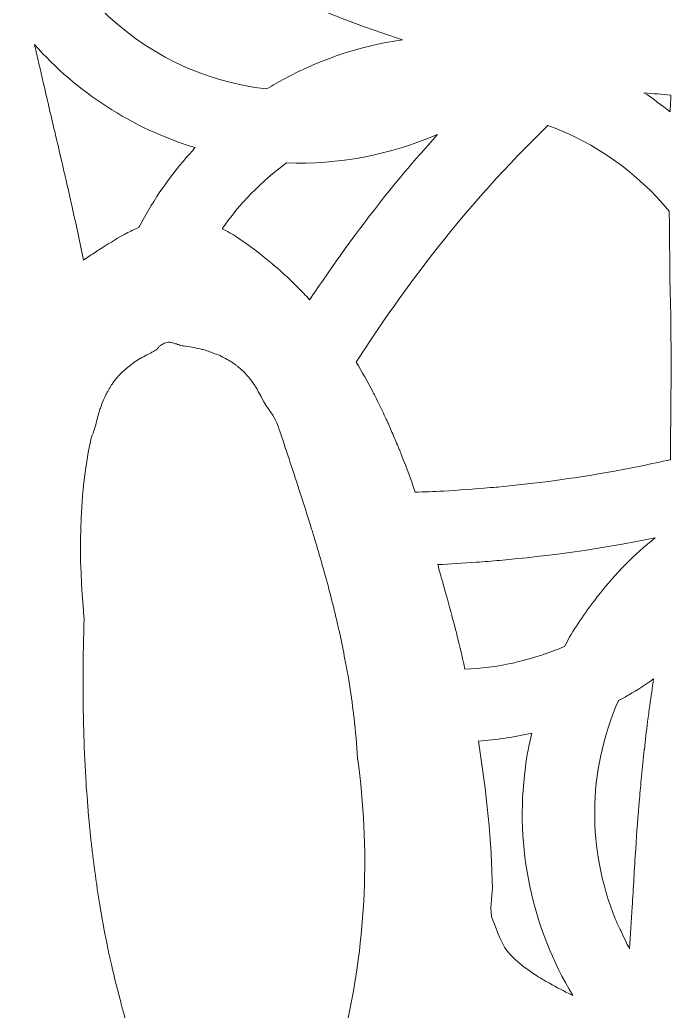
# Model space of a CAD drawing. Header units: millimetres. Extents: x -416 to 1516, y -417 to 43.
# Drawn here: x 1006.97 to 1017.48, y -266.93 to -250.92 of the extents above; entities that cross this region are included whole.
import ezdxf

# ---------------------------------------------------------------- set-up
doc = ezdxf.new("R2010")
doc.units = ezdxf.units.MM
doc.header["$MEASUREMENT"] = 0
doc.layers.add('Layer 2', color=7, linetype='Continuous')

msp = doc.modelspace()

# ---------------------------------------------------------------- linework, layer by layer
at = {"layer": 'Layer 2', "lineweight": 0}
for points, knots in [([(1013.145824263858, -251.2429816840221), (1012.428899893377, -251.3442674912884), (1011.735229917422, -251.5823235893192), (1011.101160093362, -251.9481927298527), (1011.052067482697, -251.9767870223803), (1011.003836145904, -252.0064148435534), (1010.956121573433, -252.0360426647266), (1008.858575187239, -251.8010010252454), (1007.207771558094, -250.1323259632711), (1006.96532296332, -248.0609407709179), (1007.336876511404, -248.345548721693), (1009.731906892749, -250.1172967342167), (1013.145824263858, -251.2429816840221)], [0, 0, 0, 0, 1, 1, 1, 2, 2, 2, 3, 3, 3, 4, 4, 4, 4]), ([(1007.230423060909, -251.4402349323994), (1007.230078551361, -251.4387277031246), (1007.229734041812, -251.4372420056966), (1007.229389532264, -251.4357347764218), (1007.220518411389, -251.3967406018981), (1007.211388908353, -251.3576602999873), (1007.202690042253, -251.3186661254637), (1007.88249350888, -252.0838218327376), (1008.769777851106, -252.6699617658593), (1009.796157923549, -252.9834654550171), (1009.769286178764, -253.0120382156979), (1009.745342765142, -253.0424196515084), (1009.719160039454, -253.0714445809716), (1009.399024541487, -253.4264186070331), (1009.130565475799, -253.8134320211073), (1008.914213479325, -254.2230323424567), (1008.905686867999, -254.2390951001567), (1008.895868345866, -254.2545549661468), (1008.887513989315, -254.2706823193871), (1008.887427861927, -254.2707038512339), (1008.88734173454, -254.2707469149275), (1008.887255607153, -254.270789978621), (1008.887169479766, -254.2708115104678), (1008.887169479766, -254.2708115104678), (1008.887169479766, -254.2708330423146), (1008.819301098707, -254.3002455450199), (1008.751691099809, -254.3339644170818), (1008.683994973523, -254.3697934101284), (1008.683736591362, -254.3699226012091), (1008.683564336588, -254.370030260443), (1008.683305954426, -254.3701594515237), (1008.67030071897, -254.377071174341), (1008.657123228739, -254.3841766837793), (1008.644117993282, -254.3913037250644), (1008.643773483733, -254.3914544479919), (1008.643515101572, -254.3916051709194), (1008.64325671941, -254.3917558938469), (1008.642998337249, -254.3919066167743), (1008.642739955088, -254.3921004033954), (1008.642395445539, -254.3922726581696), (1008.509931524131, -254.4646627270535), (1008.377036965788, -254.5471297002316), (1008.242075350153, -254.6355179312751), (1008.241214076282, -254.6360131637511), (1008.24035280241, -254.6365083962271), (1008.239491528539, -254.6370897560902), (1008.238199617732, -254.6379510299615), (1008.236821579538, -254.6388553675264), (1008.235529668731, -254.6397166413977), (1008.223041197597, -254.647920275022), (1008.210380471689, -254.6562530997269), (1008.197805873168, -254.6645428607383), (1008.19444690507, -254.6667606409569), (1008.191087936971, -254.6689568893288), (1008.187728968873, -254.6711746695474), (1008.126061759687, -254.7119990510476), (1008.064050040953, -254.7534909197981), (1008.001177048347, -254.7958440624199), (1007.999023863669, -254.7973512916947), (1007.996784551603, -254.7987293298888), (1007.994631366925, -254.8002365591636), (1007.937701164031, -254.5202364235999), (1007.877411993039, -254.2441120204571), (1007.816261548176, -253.9694517828956), (1007.816261548176, -253.9691288051938), (1007.816175420789, -253.9688273593389), (1007.816089293402, -253.9685043816371), (1007.815486401692, -253.9657267734021), (1007.814883509982, -253.9629922288607), (1007.814194490885, -253.9602146206257), (1007.803859204429, -253.9134043857199), (1007.793437790586, -253.8667233418948), (1007.782930249356, -253.8200422980696), (1007.777590351354, -253.7963787984554), (1007.771992071191, -253.7736627000995), (1007.766652173189, -253.7500422641787), (1007.719540492428, -253.5420015605632), (1007.672084302118, -253.3348867263593), (1007.623939092712, -253.129106866656), (1007.560635463171, -252.8581501067411), (1007.497159578855, -252.5889804901092), (1007.434028204088, -252.3206721473486), (1007.415769198016, -252.242705330148), (1007.397424064557, -252.1626068601159), (1007.379165058485, -252.0848122976897), (1007.331622740789, -251.881939237302), (1007.285027824351, -251.6795829412371), (1007.239035799623, -251.4774204317933), (1007.236193595847, -251.4650396198932), (1007.233179137298, -251.4526157442995), (1007.230423060909, -251.4402349323994)], [0, 0, 0, 0, 1, 1, 1, 2, 2, 2, 3, 3, 3, 4, 4, 4, 5, 5, 5, 6, 6, 6, 7, 7, 7, 8, 8, 8, 9, 9, 9, 10, 10, 10, 11, 11, 11, 12, 12, 12, 13, 13, 13, 14, 14, 14, 15, 15, 15, 16, 16, 16, 17, 17, 17, 18, 18, 18, 19, 19, 19, 20, 20, 20, 21, 21, 21, 22, 22, 22, 23, 23, 23, 24, 24, 24, 25, 25, 25, 26, 26, 26, 27, 27, 27, 28, 28, 28, 29, 29, 29, 30, 30, 30, 30]), ([(1017.045155588838, -252.096374899412), (1017.190797000477, -252.1118347654021), (1017.335060373921, -252.1229021346485), (1017.479237619979, -252.1335819306527), (1017.478204091334, -252.1563195608554), (1017.477601199624, -252.1789495318241), (1017.476739925752, -252.20166563018), (1017.474069976751, -252.2698139252476), (1017.471486155137, -252.3379191566216), (1017.469246843072, -252.4059167287617), (1017.331701405823, -252.2979345171459), (1017.193036312542, -252.1913303437242), (1017.045155588838, -252.096374899412)], [0, 0, 0, 0, 1, 1, 1, 2, 2, 2, 3, 3, 3, 4, 4, 4, 4]), ([(1016.568698883228, -258.2077589717774), (1016.525979699211, -258.2155535003128), (1016.482657623484, -258.2241231753324), (1016.440110694241, -258.231594726166), (1016.159938303903, -258.2808165279115), (1015.885105811567, -258.3227175017508), (1015.615440962459, -258.3591924502009), (1015.564109039729, -258.366125704865), (1015.512949371773, -258.3729297684483), (1015.461961958591, -258.3794539180236), (1015.196431224066, -258.4134527040936), (1014.935895877994, -258.4425422290972), (1014.683542633699, -258.4657966236226), (1014.64237374265, -258.4696077605032), (1014.602410635021, -258.4726222190528), (1014.561672380908, -258.4761534419251), (1014.301826053933, -258.4986542218132), (1014.047491879735, -258.517408460361), (1013.80504328496, -258.5302629728903), (1013.649755605963, -258.5384881383614), (1013.498257531999, -258.544969224243), (1013.351065827391, -258.5498354216159), (1013.282939064171, -258.3514409853591), (1013.210764313755, -258.1567284949022), (1013.135316722628, -257.9647505489866), (1013.131527117594, -257.9545229217647), (1013.128168149496, -257.9438861894541), (1013.124120162301, -257.9337662214662), (1013.121364085912, -257.9267683712617), (1013.119124773847, -257.9193183522748), (1013.116368697459, -257.9123205020704), (1013.116368697459, -257.9123205020704), (1013.116368697459, -257.9120621199091), (1013.116368697459, -257.9120621199091), (1013.110856544682, -257.8985401201294), (1013.105344391906, -257.8851903751241), (1013.09983223913, -257.8717760345784), (1013.092253029062, -257.852784945716), (1013.083468035575, -257.8346120670313), (1013.075888825507, -257.8156855737092), (1013.04307429101, -257.7352210622818), (1013.008192699222, -257.6563714393632), (1012.973913999144, -257.5771988387428), (1012.958755579009, -257.5422095877207), (1012.945233579229, -257.5058638303513), (1012.929730649545, -257.4711114296439), (1012.925768789737, -257.4621111176887), (1012.921462420381, -257.4532615286609), (1012.917500560573, -257.4442827485525), (1012.916467031927, -257.4419788409467), (1012.915261248507, -257.4398256562685), (1012.914227719862, -257.4375217486627), (1012.910179732667, -257.4282199908525), (1012.906304000246, -257.4187244464213), (1012.902256013051, -257.4095518796918), (1012.902256013051, -257.4095518796918), (1012.902256013051, -257.4094872841515), (1012.902256013051, -257.4094872841515), (1012.901050229631, -257.4068388669972), (1012.899844446211, -257.4042335135364), (1012.898638662791, -257.4015850963822), (1012.893471019563, -257.3904531315955), (1012.887786612013, -257.3798379311315), (1012.882618968785, -257.3688351574255), (1012.842397478994, -257.2812220728662), (1012.798903148493, -257.1961066825338), (1012.75635621925, -257.1103022731043), (1012.734049225983, -257.0654729681025), (1012.713809290007, -257.0191364338258), (1012.69089940503, -256.9747808294533), (1012.682286666317, -256.9580936481966), (1012.673673927604, -256.941298807706), (1012.664975061504, -256.9246762219897), (1012.580656349502, -256.7637041354413), (1012.492375777693, -256.6055311889749), (1012.398152416171, -256.4516000163245), (1013.141173384953, -255.2854567264142), (1014.164883508395, -253.906751045064), (1015.494604238314, -252.6273071773826), (1016.2657027353, -252.9060369339861), (1016.939735666989, -253.3865200949445), (1017.453743913388, -254.0118264573642), (1017.453743913388, -254.0118264573642), (1017.453743913388, -254.0122140306062), (1017.453743913388, -254.0122140306062), (1017.454088422937, -254.0511436095896), (1017.45460518726, -254.092140245864), (1017.454949696808, -254.131199015928), (1017.457791900584, -254.4576218131555), (1017.461667633004, -254.7865638364565), (1017.464854346328, -255.1256473595922), (1017.464940473715, -255.1374252797824), (1017.46511272849, -255.1483849897949), (1017.465198855877, -255.1601844418318), (1017.465801747587, -255.2297323069403), (1017.468471696588, -255.3226852895017), (1017.471227772976, -255.4156382720631), (1017.473897721977, -255.5086127864713), (1017.476739925752, -255.6015873008795), (1017.477687327011, -255.6711782296815), (1017.480271148625, -255.8612613730802), (1017.481735314206, -256.0455309178475), (1017.48251046069, -256.2269797906862), (1017.484577517981, -256.7713479410493), (1017.479409874754, -257.2906314899103), (1017.472519683783, -257.8675773244558), (1017.471916792073, -257.9181986962421), (1017.471916792073, -257.9722220998202), (1017.471486155137, -258.0236616817843), (1017.471486155137, -258.0236616817843), (1017.471486155137, -258.0237478091715), (1017.471486155137, -258.0237478091715), (1017.47079713604, -258.023898532099), (1017.47019424433, -258.0240061913329), (1017.469505225233, -258.0241569142603), (1017.16487265695, -258.0942646073852), (1016.864890967572, -258.1538001637397), (1016.568698883228, -258.2077589717774)], [0, 0, 0, 0, 1, 1, 1, 2, 2, 2, 3, 3, 3, 4, 4, 4, 5, 5, 5, 6, 6, 6, 7, 7, 7, 8, 8, 8, 9, 9, 9, 10, 10, 10, 11, 11, 11, 12, 12, 12, 13, 13, 13, 14, 14, 14, 15, 15, 15, 16, 16, 16, 17, 17, 17, 18, 18, 18, 19, 19, 19, 20, 20, 20, 21, 21, 21, 22, 22, 22, 23, 23, 23, 24, 24, 24, 25, 25, 25, 26, 26, 26, 27, 27, 27, 28, 28, 28, 29, 29, 29, 30, 30, 30, 31, 31, 31, 32, 32, 32, 33, 33, 33, 34, 34, 34, 35, 35, 35, 36, 36, 36, 37, 37, 37, 38, 38, 38, 39, 39, 39, 39]), ([(1011.862526195602, -255.1240540029303), (1011.790179190412, -255.2298830298678), (1011.713611943252, -255.3378867733304), (1011.645140670483, -255.4414334245089), (1011.583473461297, -255.3729836835864), (1011.517844392303, -255.306988573197), (1011.452559832857, -255.2408212080335), (1011.44739218963, -255.2356535648056), (1011.442482928563, -255.2303997941906), (1011.437487540109, -255.2251244917288), (1011.427582890589, -255.2152198422087), (1011.418453387553, -255.2048199602126), (1011.408548738033, -255.1949583743861), (1011.391151005833, -255.1776252377259), (1011.373494891471, -255.1605074195336), (1011.355838777109, -255.1433465376477), (1011.284697555339, -255.0744876916363), (1011.212092167987, -255.0064901194961), (1011.136558449473, -254.9403012224858), (1011.106844500913, -254.9140969649511), (1011.075838641545, -254.8887324494409), (1011.045005036952, -254.8631956791565), (1011.032085928883, -254.8524297557651), (1011.019339075587, -254.8414700457527), (1011.006419967518, -254.8306610586677), (1011.004697419775, -254.8292184249332), (1011.002974872032, -254.8278188548923), (1011.001166196903, -254.8263977530047), (1010.966973624211, -254.7980403107917), (1010.932092032423, -254.770156569208), (1010.897641077571, -254.7419929136161), (1010.879726581048, -254.7274158533441), (1010.862328848847, -254.7124942835236), (1010.843983715388, -254.6982402009534), (1010.838127053063, -254.6937400449758), (1010.832787155061, -254.6889384431432), (1010.82710274751, -254.6844813508592), (1010.72202733521, -254.6034570114155), (1010.612990063102, -254.5248227069646), (1010.499818676412, -254.4488583515149), (1010.492411721118, -254.443992154142), (1010.486038294471, -254.4385876605995), (1010.478803593952, -254.4337429950733), (1010.478114574854, -254.4333338899845), (1010.477597810532, -254.4330539759763), (1010.476994918822, -254.4327309982745), (1010.393968117627, -254.3776740660509), (1010.31343901066, -254.3332323342912), (1010.234115687112, -254.2937213954447), (1010.512565529707, -253.8934228319055), (1010.859917282007, -253.5322906976642), (1011.273759377173, -253.2297897822124), (1012.107730866765, -253.2611401511282), (1012.946783872197, -253.1002972556606), (1013.71168119731, -252.7710322546579), (1013.504889340808, -252.9987961299264), (1013.307054732567, -253.227055237671), (1013.117918990427, -253.4544961352379), (1012.643701596883, -254.0247025017403), (1012.230462393427, -254.5863176613763), (1011.862526195602, -255.1240540029303)], [0, 0, 0, 0, 1, 1, 1, 2, 2, 2, 3, 3, 3, 4, 4, 4, 5, 5, 5, 6, 6, 6, 7, 7, 7, 8, 8, 8, 9, 9, 9, 10, 10, 10, 11, 11, 11, 12, 12, 12, 13, 13, 13, 14, 14, 14, 15, 15, 15, 16, 16, 16, 17, 17, 17, 18, 18, 18, 19, 19, 19, 20, 20, 20, 20]), ([(1010.128954147424, -276.3433014341489), (1010.036797843194, -276.3401793163654), (1009.944469284189, -276.335959074396), (1009.85196847041, -276.3271094853682), (1009.796502433098, -276.3217695873661), (1009.74120865056, -276.3133721671208), (1009.685914868021, -276.3059436799807), (1009.602371302504, -276.2947686515004), (1009.518999991761, -276.2821294574389), (1009.436145445341, -276.2660021041986), (1009.37792333164, -276.2546763527909), (1009.320131854875, -276.2413912033259), (1009.262426505497, -276.2275892895381), (1009.183017054562, -276.2086412643692), (1009.104210495337, -276.1870663538928), (1009.026092955209, -276.1633167268914), (1008.968043096282, -276.1456606125295), (1008.910337746904, -276.1273585427641), (1008.853321416624, -276.1070109475543), (1008.776409659915, -276.0796224384466), (1008.701134323563, -276.0482505376841), (1008.626289624146, -276.0158451082759), (1008.617590758045, -276.0120985669357), (1008.609064146719, -276.0079859842002), (1008.600365280619, -276.0042609747068), (1008.554287128504, -275.9844732075134), (1008.508036721614, -275.9651160772556), (1008.463164352919, -275.9428952113757), (1008.385735831888, -275.9045900559491), (1008.311321769407, -275.8606220248186), (1008.237079961699, -275.8164602070671), (1008.190398917874, -275.7886410610237), (1008.142081453694, -275.763427268441), (1008.096778448063, -275.7332396192515), (1007.998851608894, -275.6679981234996), (1007.905575648631, -275.5954357998415), (1007.815228019531, -275.5188254889883), (1007.803945331816, -275.5092653490167), (1007.791973625005, -275.5005880147633), (1007.780260300355, -275.4916953620419), (1007.774920402353, -275.4876043111532), (1007.76932212219, -275.4837716424258), (1007.764240606349, -275.4792499546015), (1007.729445141948, -275.4484163500085), (1007.698094773032, -275.4137716085349), (1007.66872533402, -275.3769306186895), (1007.194766322637, -274.782350201629), (1007.39733793717, -273.4557300576464), (1007.462708624002, -273.0371294243417), (1007.46787626723, -273.0042287624576), (1007.471579744877, -272.9804360717626), (1007.475024840362, -272.9587965657459), (1007.475024840362, -272.9587965657459), (1007.475110967749, -272.9587319702056), (1007.475110967749, -272.9587319702056), (1007.475110967749, -272.9587319702056), (1007.475110967749, -272.9588396294395), (1007.475110967749, -272.9588396294395), (1007.475110967749, -272.9587750338991), (1007.475197095136, -272.9587319702056), (1007.475197095136, -272.958688906512), (1007.475197095136, -272.958688906512), (1007.475197095136, -272.9586243109716), (1007.475197095136, -272.9586243109716), (1007.601373717284, -272.2772274876828), (1007.713597702716, -271.6883960737132), (1007.847525789705, -271.0617978004867), (1007.927193622801, -270.6889092779019), (1008.004019252122, -270.3222219271906), (1008.07343792615, -269.9549316847694), (1008.142942727565, -269.587662974195), (1008.2049544463, -269.2197913719107), (1008.255166712997, -268.8445343461798), (1008.262315286129, -268.8417782697916), (1008.269722241422, -268.8399049991215), (1008.276956941941, -268.8374503685883), (1008.317178431731, -268.8237776458812), (1008.35834732278, -268.8128394677155), (1008.398654939958, -268.7998772959523), (1008.402961309314, -268.7984777259114), (1008.407095423897, -268.7963030093863), (1008.41148792064, -268.7948173119584), (1008.411660175414, -268.794752716418), (1008.411918557576, -268.7946881208777), (1008.41209081235, -268.7946235253373), (1008.41269370406, -268.7944297387162), (1008.41329659577, -268.7942790157888), (1008.413813360093, -268.7940852291677), (1008.424320901323, -268.7904678789082), (1008.434570060391, -268.7861399777049), (1008.44481921946, -268.7818766720418), (1008.445077601621, -268.781769012808), (1008.445335983783, -268.7815321624934), (1008.445594365944, -268.7814245032594), (1008.445594365944, -268.7814245032594), (1008.445938875493, -268.7812522484851), (1008.445938875493, -268.7812522484851), (1008.473671894149, -268.7695819875289), (1008.500457511547, -268.7550479909505), (1008.525520581202, -268.7351740963699), (1008.525951218138, -268.7348080549746), (1008.52646798246, -268.7346788638939), (1008.526984746783, -268.7343128224986), (1008.527932148042, -268.7335376760145), (1008.529137931461, -268.7333008256998), (1008.53008533272, -268.7325041473689), (1008.531635625688, -268.7311907047151), (1008.533616555592, -268.7308892588601), (1008.535252975948, -268.729511220666), (1008.574440937093, -268.6958784759913), (1008.611820223108, -268.6623318587037), (1008.646701814896, -268.6285268592547), (1008.665391457903, -268.6104616398039), (1008.681325024522, -268.5919227197239), (1008.698464374562, -268.5735991181117), (1008.710694463534, -268.5606800100421), (1008.723613571604, -268.5478254975127), (1008.735068514092, -268.5347556665155), (1008.737135571383, -268.532430227063), (1008.739547138223, -268.5302124468444), (1008.741528068127, -268.5278870073918), (1008.74204483245, -268.5273056475287), (1008.742389341998, -268.526681223972), (1008.742906106321, -268.5260998641089), (1008.742906106321, -268.5260568004153), (1008.742992233708, -268.5260352685685), (1008.742992233708, -268.5259922048749), (1008.743336743257, -268.5254754405522), (1008.743681252805, -268.5249371443826), (1008.744198017128, -268.524398848213), (1008.744284144515, -268.5242696571323), (1008.744370271903, -268.5241619978984), (1008.74445639929, -268.5240328068177), (1008.752380118906, -268.5145372623865), (1008.75944256465, -268.5048263994875), (1008.766591137782, -268.4950940047416), (1008.782610831789, -268.4750693872336), (1008.798544398408, -268.4549371104916), (1008.812669289898, -268.4343526649673), (1008.813961200705, -268.432500926144), (1008.815511493673, -268.4307353147078), (1008.81680340448, -268.4288620440377), (1008.820593009514, -268.4232207001806), (1008.82309070374, -268.4171487193878), (1008.826621926613, -268.4114212481436), (1008.827224818323, -268.4104307831916), (1008.827741582646, -268.4093541908525), (1008.828344474356, -268.4083421940537), (1008.831617315066, -268.4028515731241), (1008.835062410552, -268.3974255477348), (1008.838335251263, -268.3919564586519), (1008.845225442233, -268.3805015161635), (1008.851168231945, -268.3687020641265), (1008.857369403819, -268.3569456757831), (1008.857800040754, -268.3561059337586), (1008.858316805077, -268.3552877235808), (1008.858747442013, -268.3544479815563), (1008.859780970658, -268.3524239879587), (1008.860900626691, -268.3504215262079), (1008.862020282724, -268.3484405963039), (1008.865637632983, -268.3417441919544), (1008.86994400234, -268.3352846379196), (1008.873216843051, -268.3284590424894), (1008.874164244309, -268.3267580265936), (1008.875197772955, -268.3251000743913), (1008.875972919439, -268.3233559948019), (1008.877695467182, -268.3198032400827), (1008.878470613666, -268.3158629121215), (1008.880020906634, -268.3122670937087), (1008.880365416183, -268.3114273516842), (1008.880623798344, -268.3105230141193), (1008.880968307893, -268.3096832720948), (1008.885016295088, -268.3002092595104), (1008.88915040967, -268.2907998424663), (1008.892853887317, -268.2812181706479), (1008.897935403157, -268.268320594425), (1008.901552753417, -268.2548201264922), (1008.905686867999, -268.241556508874), (1008.908098434839, -268.2340203625), (1008.911629657711, -268.2269579167552), (1008.91378284239, -268.2193141111474), (1008.914730243648, -268.2168810124609), (1008.915763772294, -268.2144694456212), (1008.916452791391, -268.2119071558541), (1008.916452791391, -268.2117994966201), (1008.916538918778, -268.2116918373862), (1008.916538918778, -268.2115841781523), (1008.917141810488, -268.2092156750062), (1008.917572447423, -268.2067395126262), (1008.918175339133, -268.2043494776333), (1008.921103670296, -268.1927438122174), (1008.923945874071, -268.1810735512611), (1008.926185186137, -268.1692095036838), (1008.926529695685, -268.1672716374733), (1008.927132587395, -268.1654414304967), (1008.927477096944, -268.1635035642863), (1008.927477096944, -268.1635035642863), (1008.927477096944, -268.1634174368992), (1008.927477096944, -268.1634174368992), (1008.927993861266, -268.1607905515917), (1008.927993861266, -268.1579268159696), (1008.928424498202, -268.1552783988153), (1008.931352829364, -268.1378806666148), (1008.932816994946, -268.1197293197769), (1008.934367287914, -268.1016856321729), (1008.934711797463, -268.0965395207917), (1008.935745326108, -268.0916733234188), (1008.936003708269, -268.086505680191), (1008.936003708269, -268.0863980209571), (1008.936089835657, -268.0862903617231), (1008.936089835657, -268.0861827024892), (1008.936262090431, -268.0826084159233), (1008.936434345205, -268.078969533817), (1008.936606599979, -268.0753521835575), (1008.936606599979, -268.0753521835575), (1008.936606599979, -268.0745339733797), (1008.936606599979, -268.0745339733797), (1008.936606599979, -268.0727468300968), (1008.936692727367, -268.0709812186606), (1008.936778854754, -268.0691940753776), (1008.936864982141, -268.0662226805215), (1008.936089835657, -268.0627991168831), (1008.936175963044, -268.0598061901803), (1008.936778854754, -268.0520331934917), (1008.937381746464, -268.044367856037), (1008.937295619077, -268.036336477187), (1008.936951109528, -268.0065579330864), (1008.933419886656, -267.9750999049367), (1008.929285772073, -267.9433834946256), (1008.929113517299, -267.9420700519719), (1008.928941262525, -267.9407781411649), (1008.928855135138, -267.9394646985111), (1008.928424498202, -267.9368378132036), (1008.928682880363, -267.9345123737511), (1008.928338370815, -267.9318639565968), (1008.928079988653, -267.9303136636285), (1008.928079988653, -267.9288494980472), (1008.927993861266, -267.9273638006192), (1008.927907733879, -267.9227344535609), (1008.927907733879, -267.918169702043), (1008.927132587395, -267.9131958454361), (1008.927132587395, -267.9131958454361), (1008.927132587395, -267.912808272194), (1008.927132587395, -267.912808272194), (1008.926960332621, -267.9122269123309), (1008.926960332621, -267.9117316798549), (1008.926960332621, -267.9111503199917), (1008.926960332621, -267.9111503199917), (1008.926960332621, -267.9110426607579), (1008.926960332621, -267.9110426607579), (1008.926357440911, -267.9076836926597), (1008.924979402717, -267.9038725557792), (1008.92429038362, -267.9004489921407), (1008.924204256233, -267.900018355205), (1008.924032001458, -267.899523122729), (1008.923945874071, -267.8990924857934), (1008.923859746684, -267.8985972533173), (1008.923859746684, -267.8981666163817), (1008.923773619297, -267.8976713839057), (1008.922395581103, -267.8903505559995), (1008.919208867779, -267.882082326835), (1008.917744702198, -267.8746538396949), (1008.911801912486, -267.8485787732409), (1008.905514613225, -267.8223314520126), (1008.897504766222, -267.7951582613728), (1008.893887415962, -267.7788371215114), (1008.8909590848, -267.7628604911985), (1008.884844040314, -267.7452689723769), (1008.788553621501, -267.4641491807806), (1008.70242623437, -267.1822757745468), (1008.62405031208, -266.899713349216), (1008.609494783655, -266.8474124933805), (1008.597781459005, -266.7948747872305), (1008.58382882229, -266.7425308677014), (1008.526554109848, -266.5272339317201), (1008.473585766762, -266.3115924861902), (1008.42561281213, -266.0953696807973), (1008.423287372677, -266.0847114166398), (1008.42018678674, -266.0741392798694), (1008.417861347288, -266.0635025475587), (1008.400721997249, -265.9853850074306), (1008.385994214049, -265.907030616988), (1008.37006064743, -265.8287838857793), (1008.328547246833, -265.6250280196736), (1008.289876050011, -265.4209276440192), (1008.256027986868, -265.2162674403486), (1008.242075350153, -265.1318841328068), (1008.229242369471, -265.0473070386439), (1008.216495516175, -264.9627514763278), (1008.211500127721, -264.9297646870565), (1008.208055032236, -264.8965841111642), (1008.203231898557, -264.8635757900462), (1008.17851333845, -264.6928928405989), (1008.154569924828, -264.5220807000708), (1008.134588371013, -264.3507302633732), (1008.125286613203, -264.2702657519458), (1008.115812600619, -264.1898658360588), (1008.107458244067, -264.1092506017039), (1008.084978996026, -263.8930277963109), (1008.066375480405, -263.6761590355144), (1008.050700295947, -263.4587735103952), (1008.045791034881, -263.3914218936586), (1008.040020499943, -263.3242425316962), (1008.035714130587, -263.2567832557257), (1008.019522181806, -262.9995638140582), (1008.007722729769, -262.7415046303662), (1007.999799010153, -262.4825195772625), (1007.999023863669, -262.4562076604939), (1007.9974735707, -262.4300895303464), (1007.996698424216, -262.403756081731), (1007.980248093274, -261.8043525309911), (1007.984209953082, -261.2000827828783), (1008.002985723477, -260.5901501590616), (1008.002985723477, -260.5901501590616), (1008.002985723477, -260.5901286272148), (1008.002985723477, -260.5901286272148), (1008.002210576993, -260.5817958025099), (1008.002038322218, -260.5737213599663), (1008.001263175734, -260.5654100671081), (1007.912896476537, -259.600697203851), (1007.914102259957, -258.6817610468542), (1008.104013148582, -257.7298811642797), (1008.122358282041, -257.6378755829767), (1008.173776332158, -257.5463867659965), (1008.19143244652, -257.4627570730921), (1008.209174688269, -257.378998189107), (1008.230534280278, -257.3012466903743), (1008.254219311739, -257.2265957775783), (1008.261626267032, -257.2032767875125), (1008.270325133132, -257.1816372814957), (1008.278334980135, -257.1591580334545), (1008.29650785882, -257.1085151298213), (1008.316058775699, -257.0596593694711), (1008.337676749869, -257.0131075167267), (1008.34844267326, -256.989874654048), (1008.359639233587, -256.967072428305), (1008.371438685624, -256.9448300305784), (1008.379448532627, -256.9295639512094), (1008.389180927373, -256.9158912285023), (1008.397621411312, -256.9010557860689), (1008.414071742254, -256.8727629393963), (1008.429919181486, -256.844039455788), (1008.447919805397, -256.8172323065434), (1008.460149894369, -256.7989517686248), (1008.471604836858, -256.7799606797624), (1008.484610072315, -256.7623906927876), (1008.520439065361, -256.7141808878409), (1008.560316045603, -256.6691793280648), (1008.602518465297, -256.6258141886443), (1008.65557293577, -256.5719845716872), (1008.717326272343, -256.5238393622809), (1008.781318920982, -256.4768999362943), (1008.795357685084, -256.4668445638467), (1008.806640372798, -256.4551527710437), (1008.821109773836, -256.4453127170639), (1008.832736971099, -256.4373674656011), (1008.844967060072, -256.4297021281464), (1008.856938766883, -256.4219506633046), (1008.922826218038, -256.3792099474407), (1008.9960344971, -256.3401942410703), (1009.073721400292, -256.3030087416763), (1009.091549769429, -256.2943314074229), (1009.105760788305, -256.284103780201), (1009.124364303926, -256.2757709554961), (1009.145896150708, -256.2661677518309), (1009.160623933908, -256.2558755290688), (1009.172423385945, -256.2451311375241), (1009.184222837982, -256.2344082778263), (1009.193093958856, -256.2231901856525), (1009.202998608376, -256.2117783068576), (1009.212817130509, -256.2003448962159), (1009.223583053901, -256.1887176989532), (1009.239172110971, -256.1770689698437), (1009.246923575813, -256.1712553712123), (1009.260962339916, -256.1655063681213), (1009.271556008533, -256.1597143013367), (1009.282235804537, -256.1539222345522), (1009.289556632443, -256.1480655722272), (1009.304026033481, -256.1423596328298), (1009.33287870817, -256.1309908177284), (1009.357769523051, -256.127072021614), (1009.381368427125, -256.1278041044046), (1009.381368427125, -256.1278041044046), (1009.381540681899, -256.1278686999449), (1009.381626809287, -256.1278686999449), (1009.382574210545, -256.1279117636385), (1009.383435484416, -256.1283639324209), (1009.384296758288, -256.1284069961145), (1009.405484095522, -256.1295266521472), (1009.425810158885, -256.1342205947459), (1009.446997496119, -256.1407878080146), (1009.466203903449, -256.1466660021864), (1009.487132858522, -256.1534915976165), (1009.509525979176, -256.1608554892162), (1009.51753582618, -256.1634823745237), (1009.524512144537, -256.1659585369038), (1009.533297138025, -256.1686500177516), (1009.534158411896, -256.168908399913), (1009.535364195316, -256.1690160591469), (1009.536225469187, -256.1692744413083), (1009.539584437285, -256.1703079699539), (1009.542598895835, -256.1714060941398), (1009.546216246094, -256.1724396227854), (1009.571882207459, -256.1796958551512), (1009.600131990439, -256.1863061321135), (1009.633635544033, -256.1905479059297), (1009.636822257356, -256.1909570110186), (1009.639750588519, -256.1916890938092), (1009.64302342923, -256.1920981988981), (1009.73698840859, -256.2043928834111), (1009.825527362561, -256.2220059340794), (1009.910879603208, -256.2432363350072), (1009.912085386628, -256.2435377808622), (1009.913205042661, -256.2438392267172), (1009.914324698693, -256.2441406725721), (1009.979350875977, -256.2602680258125), (1010.038262008775, -256.2841253120478), (1010.098292797606, -256.3065614963955), (1010.127403854456, -256.3174566108676), (1010.159615497243, -256.3244329292252), (1010.187693025448, -256.3369214003592), (1010.205693649358, -256.344974311056), (1010.220852069493, -256.3572905274158), (1010.238335929081, -256.3660109253628), (1010.304309507624, -256.3987823961663), (1010.369594067069, -256.4324582045346), (1010.42902196419, -256.4754573025598), (1010.435481518224, -256.4801727770053), (1010.441768817485, -256.4851896973057), (1010.448314498907, -256.4898836399043), (1010.461405861751, -256.4993791843356), (1010.474669479369, -256.5086378784522), (1010.48724407789, -256.5189731649079), (1010.509292688996, -256.5369953206651), (1010.530393898843, -256.5566323649311), (1010.551322853916, -256.5764201321245), (1010.552356382562, -256.5773675333829), (1010.55330378382, -256.5784441257221), (1010.554251185078, -256.5794130588273), (1010.576644305733, -256.6006003960616), (1010.598606789451, -256.6225198160865), (1010.619794126685, -256.6458388061523), (1010.636244457627, -256.6637533026756), (1010.652436406408, -256.6820338405942), (1010.668111590866, -256.7012187160777), (1010.694983335651, -256.7341193779618), (1010.720563169629, -256.7694100748388), (1010.745367857123, -256.8062510646842), (1010.755789270966, -256.8216463351339), (1010.766899703906, -256.8362664590994), (1010.7769766082, -256.8525445352673), (1010.790240225818, -256.8736672769612), (1010.801781295694, -256.8983427733743), (1010.814528148989, -256.9205421074074), (1010.835284849288, -256.9569739921639), (1010.856730568683, -256.9918986476456), (1010.875936976014, -257.0321201374359), (1010.953107114883, -257.1939104341619), (1011.075580259384, -257.2973278942598), (1011.142759621346, -257.4986075979855), (1011.145171188186, -257.5059068940449), (1011.147582755026, -257.5131631264107), (1011.150080449252, -257.5204624224701), (1011.259462230909, -257.8486077674401), (1011.367293719597, -258.1749659691272), (1011.473230405769, -258.501453361895), (1011.542821334571, -258.7167933615698), (1011.612067753824, -258.9320472338576), (1011.678385841916, -259.1475810201536), (1011.686395688919, -259.1738498732286), (1011.694577790696, -259.2000756626101), (1011.702501510312, -259.2263660475319), (1011.740914324973, -259.3522412238242), (1011.778638120536, -259.4781809956568), (1011.81515613268, -259.6043791496509), (1011.822304705812, -259.6289900505237), (1011.828764259847, -259.6536655469367), (1011.835826705591, -259.6782764478095), (1011.839013418915, -259.6895160718302), (1011.842114004852, -259.700734164004), (1011.845300718176, -259.7119522561778), (1011.869760896121, -259.7970030509699), (1011.893618182356, -259.882161504996), (1011.916872576882, -259.9674060864091), (1011.920059290206, -259.9790117518251), (1011.923504385691, -259.9905312898538), (1011.926604971628, -260.0021369552698), (1011.933839672147, -260.0287933815869), (1011.941074372666, -260.0554928715976), (1011.948309073185, -260.0821277660679), (1011.961400436029, -260.1314572270473), (1011.974147289324, -260.1807866880268), (1011.98689414262, -260.2302022763933), (1012.02530695728, -260.3792672516707), (1012.061738842037, -260.5288705231177), (1012.096362051664, -260.6789259633471), (1012.103941261731, -260.7117835615377), (1012.111606599186, -260.7446196278815), (1012.119358064028, -260.7774772260721), (1012.123578305997, -260.7954778499825), (1012.127798547966, -260.8134138783525), (1012.131932662549, -260.8314360341097), (1012.162594012367, -260.97051023248), (1012.188604483281, -261.1109194053507), (1012.215476228066, -261.2511132597535), (1012.222280291649, -261.284573749654), (1012.229428864781, -261.3179481121674), (1012.23545778188, -261.3515808568421), (1012.242864737174, -261.3913071141564), (1012.250960711564, -261.4307534574625), (1012.258367666857, -261.4704797147768), (1012.260779233697, -261.4859611126137), (1012.263276927924, -261.5014209786037), (1012.265860749538, -261.5169023764406), (1012.297900137551, -261.7050476536288), (1012.32554702882, -261.8945063734707), (1012.349145932894, -262.0852139404261), (1012.353882939186, -262.12239943982), (1012.358619945478, -262.1596280029075), (1012.362840187448, -262.1969211615353), (1012.38738649278, -262.4120458427424), (1012.407368046594, -262.6286562213775), (1012.419598135567, -262.8478288897797), (1012.623633915681, -264.3358302253995), (1012.559641267042, -265.7186269576384), (1012.239505769076, -267.1808762045059), (1012.1724125345, -267.4871667249914), (1012.221849654714, -267.7458072685465), (1012.396171486267, -267.9510057683867), (1012.454307472581, -268.0194124456157), (1012.526309968223, -268.0818763331326), (1012.612523482741, -268.1381821124697), (1012.658860017018, -268.168391293506), (1012.705885570391, -268.1883943791672), (1012.753341760701, -268.2041126273187), (1012.767897289126, -268.2089142291513), (1012.782538944938, -268.2122947290961), (1012.79718060075, -268.215976674896), (1012.8323205747, -268.2247832002302), (1012.867718930811, -268.2312212224182), (1012.903547923857, -268.2346017223632), (1012.911557770861, -268.2353553370006), (1012.919309235702, -268.2382406044694), (1012.927319082706, -268.2387573687922), (1012.933606381966, -268.2391664738811), (1012.940152063388, -268.238778900639), (1012.94669774481, -268.2385420503244), (1012.994067807732, -268.2406521713091), (1013.041954634977, -268.2403291936074), (1013.090788863481, -268.2369702255093), (1013.091564009965, -268.2369271618157), (1013.092339156449, -268.2370132892028), (1013.093114302933, -268.2369486936625), (1013.148924849794, -268.2330514293948), (1013.205768925301, -268.2267210664406), (1013.26373265684, -268.2203261079462), (1013.269072554843, -268.2472409164246), (1013.274498580232, -268.2745002344517), (1013.279838478234, -268.3014581066238), (1013.314117178312, -268.4744234318301), (1013.348568133165, -268.648723731537), (1013.382846833243, -268.823497731873), (1013.395076922215, -268.8860477467771), (1013.407307011188, -268.9485546979876), (1013.419364845387, -269.0112984995127), (1013.461222755532, -269.228188792156), (1013.501358117936, -269.4463494637594), (1013.539598677822, -269.6649838359921), (1013.547694652212, -269.7119232619786), (1013.555704499215, -269.7588842198119), (1013.563628218831, -269.8058882413388), (1013.601352014395, -270.0289581740087), (1013.636147478796, -270.252587934695), (1013.666292064292, -270.4763899501556), (1013.671201325358, -270.51243426167), (1013.675163185166, -270.5484785731844), (1013.679814064071, -270.5845444165456), (1013.709786394793, -270.8189831643169), (1013.735969120481, -271.0534865076285), (1013.753625234843, -271.2875161503109), (1013.786095259791, -271.7171626210151), (1013.794018979407, -272.1451296076702), (1013.767922381107, -272.5684026517267), (1013.764563413009, -272.6220169502159), (1013.759395769781, -272.675351334697), (1013.754831018263, -272.7287933784119), (1013.748715973776, -272.8022600396349), (1013.741825782806, -272.8756405734707), (1013.733557553641, -272.9487627251451), (1013.72520319709, -273.020054669843), (1013.715729184505, -273.0911312960731), (1013.705135515888, -273.1620787312224), (1013.697900815369, -273.2115589151293), (1013.689546458817, -273.2608883761088), (1013.681192102266, -273.3101963052414), (1013.666292064292, -273.3964528834533), (1013.650961389382, -273.4826663979717), (1013.632444001149, -273.5683200844737), (1013.62882665089, -273.585050329424), (1013.624348026759, -273.6016083196), (1013.620644549112, -273.6183170327034), (1013.520047760943, -274.0647583438982), (1013.368808069141, -274.5026084482267), (1013.152456072667, -274.9275825081791), (1013.118177372589, -274.9949341249157), (1013.087171513221, -275.062910165209), (1013.049533845045, -275.1295942946954), (1013.001733145187, -275.2143436436325), (1012.95031509507, -275.2901572761548), (1012.897088369823, -275.3621382399497), (1012.879862892396, -275.3855864210962), (1012.861690013712, -275.4076135003551), (1012.843947771963, -275.4297697706946), (1012.806396231173, -275.4765584737536), (1012.767208270029, -275.5202250590291), (1012.727072907626, -275.5617384596264), (1012.705110423907, -275.5844114942887), (1012.683492449737, -275.6076874206609), (1012.660927074309, -275.6290685445163), (1012.607355839513, -275.6786994513507), (1012.552320439136, -275.7252513040951), (1012.494787344533, -275.7676475104104), (1012.482815637721, -275.7764540357446), (1012.470413293975, -275.7845930738285), (1012.458183205002, -275.7929043666867), (1012.449914975837, -275.7984811150034), (1012.441819001447, -275.804273181788), (1012.433550772282, -275.809828398258), (1012.383596887746, -275.8437195250941), (1012.332092710242, -275.8755005309455), (1012.279038239769, -275.9049130336509), (1012.25767864776, -275.9168632086153), (1012.236405183139, -275.9291363612815), (1012.214356572033, -275.9403544534554), (1012.201006827028, -275.9471585170388), (1012.186451298603, -275.9524984150408), (1012.172929298823, -275.95913022385), (1012.048819733967, -276.0193332674547), (1011.91721708643, -276.07036374433), (1011.777346209729, -276.1140303296055), (1011.764082592111, -276.1181644441878), (1011.751766375751, -276.1231598326414), (1011.738330503359, -276.1271862879898), (1011.723774974934, -276.1315572528868), (1011.708702682186, -276.1356267719287), (1011.693802644212, -276.139760886511), (1011.681744810014, -276.1431198546091), (1011.66985923059, -276.1466080137879), (1011.657715269004, -276.1499239181925), (1011.611120352566, -276.1628645581089), (1011.562716760998, -276.1747070738395), (1011.514485424205, -276.1865711214168), (1011.496829309843, -276.1908990226202), (1011.480120596739, -276.1957436881463), (1011.462292227603, -276.1999208664222), (1011.454971399697, -276.2016434141648), (1011.447564444404, -276.2033228982139), (1011.440243616498, -276.2050669778033), (1011.42034819007, -276.2097824522487), (1011.40053889103, -276.2145409903877), (1011.380298955054, -276.2190196145185), (1011.290037453341, -276.2388719772522), (1011.198053403885, -276.2577984705744), (1011.102193622007, -276.2756053078638), (1011.100815583813, -276.2758636900251), (1011.099523673006, -276.2761651358801), (1011.098059507425, -276.2764235180415), (1011.018822311264, -276.2911297693942), (1010.936226147006, -276.299075020857), (1010.854663511392, -276.3093026480789), (1010.662685565477, -276.333375252782), (1010.467262524076, -276.3496533289498), (1010.267619240706, -276.3488781824656), (1010.221627215978, -276.3486843958446), (1010.175118426927, -276.3448947908108), (1010.128954147424, -276.3433014341489)], [0, 0, 0, 0, 1, 1, 1, 2, 2, 2, 3, 3, 3, 4, 4, 4, 5, 5, 5, 6, 6, 6, 7, 7, 7, 8, 8, 8, 9, 9, 9, 10, 10, 10, 11, 11, 11, 12, 12, 12, 13, 13, 13, 14, 14, 14, 15, 15, 15, 16, 16, 16, 17, 17, 17, 18, 18, 18, 19, 19, 19, 20, 20, 20, 21, 21, 21, 22, 22, 22, 23, 23, 23, 24, 24, 24, 25, 25, 25, 26, 26, 26, 27, 27, 27, 28, 28, 28, 29, 29, 29, 30, 30, 30, 31, 31, 31, 32, 32, 32, 33, 33, 33, 34, 34, 34, 35, 35, 35, 36, 36, 36, 37, 37, 37, 38, 38, 38, 39, 39, 39, 40, 40, 40, 41, 41, 41, 42, 42, 42, 43, 43, 43, 44, 44, 44, 45, 45, 45, 46, 46, 46, 47, 47, 47, 48, 48, 48, 49, 49, 49, 50, 50, 50, 51, 51, 51, 52, 52, 52, 53, 53, 53, 54, 54, 54, 55, 55, 55, 56, 56, 56, 57, 57, 57, 58, 58, 58, 59, 59, 59, 60, 60, 60, 61, 61, 61, 62, 62, 62, 63, 63, 63, 64, 64, 64, 65, 65, 65, 66, 66, 66, 67, 67, 67, 68, 68, 68, 69, 69, 69, 70, 70, 70, 71, 71, 71, 72, 72, 72, 73, 73, 73, 74, 74, 74, 75, 75, 75, 76, 76, 76, 77, 77, 77, 78, 78, 78, 79, 79, 79, 80, 80, 80, 81, 81, 81, 82, 82, 82, 83, 83, 83, 84, 84, 84, 85, 85, 85, 86, 86, 86, 87, 87, 87, 88, 88, 88, 89, 89, 89, 90, 90, 90, 91, 91, 91, 92, 92, 92, 93, 93, 93, 94, 94, 94, 95, 95, 95, 96, 96, 96, 97, 97, 97, 98, 98, 98, 99, 99, 99, 100, 100, 100, 101, 101, 101, 102, 102, 102, 103, 103, 103, 104, 104, 104, 105, 105, 105, 106, 106, 106, 107, 107, 107, 108, 108, 108, 109, 109, 109, 110, 110, 110, 111, 111, 111, 112, 112, 112, 113, 113, 113, 114, 114, 114, 115, 115, 115, 116, 116, 116, 117, 117, 117, 118, 118, 118, 119, 119, 119, 120, 120, 120, 121, 121, 121, 122, 122, 122, 123, 123, 123, 124, 124, 124, 125, 125, 125, 126, 126, 126, 127, 127, 127, 128, 128, 128, 129, 129, 129, 130, 130, 130, 131, 131, 131, 132, 132, 132, 133, 133, 133, 134, 134, 134, 135, 135, 135, 136, 136, 136, 137, 137, 137, 138, 138, 138, 139, 139, 139, 140, 140, 140, 141, 141, 141, 142, 142, 142, 143, 143, 143, 144, 144, 144, 145, 145, 145, 146, 146, 146, 147, 147, 147, 148, 148, 148, 149, 149, 149, 150, 150, 150, 151, 151, 151, 152, 152, 152, 153, 153, 153, 154, 154, 154, 155, 155, 155, 156, 156, 156, 157, 157, 157, 158, 158, 158, 159, 159, 159, 160, 160, 160, 161, 161, 161, 162, 162, 162, 163, 163, 163, 164, 164, 164, 165, 165, 165, 166, 166, 166, 167, 167, 167, 168, 168, 168, 169, 169, 169, 170, 170, 170, 171, 171, 171, 172, 172, 172, 173, 173, 173, 174, 174, 174, 175, 175, 175, 176, 176, 176, 177, 177, 177, 178, 178, 178, 179, 179, 179, 180, 180, 180, 181, 181, 181, 182, 182, 182, 183, 183, 183, 184, 184, 184, 185, 185, 185, 186, 186, 186, 187, 187, 187, 188, 188, 188, 189, 189, 189, 190, 190, 190, 191, 191, 191, 192, 192, 192, 193, 193, 193, 194, 194, 194, 195, 195, 195, 196, 196, 196, 197, 197, 197, 198, 198, 198, 199, 199, 199, 200, 200, 200, 201, 201, 201, 202, 202, 202, 203, 203, 203, 204, 204, 204, 205, 205, 205, 206, 206, 206, 207, 207, 207, 208, 208, 208, 209, 209, 209, 210, 210, 210, 211, 211, 211, 212, 212, 212, 213, 213, 213, 214, 214, 214, 215, 215, 215, 216, 216, 216, 217, 217, 217, 218, 218, 218, 219, 219, 219, 220, 220, 220, 221, 221, 221, 222, 222, 222, 223, 223, 223, 224, 224, 224, 225, 225, 225, 225]), ([(1016.31884333316, -260.2049238882703), (1016.146330176736, -260.4225462637042), (1015.984582943704, -260.6494488651014), (1015.844539812228, -260.8920051191098), (1015.816117774475, -260.9412699845489), (1015.789073774916, -260.991223869085), (1015.762718794453, -261.0408332440726), (1015.645241038406, -261.0921651668028), (1015.526126862004, -261.1361762616269), (1015.406409793891, -261.1765700061915), (1015.371355947329, -261.1883694582284), (1015.336129845992, -261.1988124039181), (1015.300989872043, -261.2097075183902), (1015.211503516814, -261.2374190051997), (1015.121586524648, -261.262266756387), (1015.031325022935, -261.2841215808716), (1014.996271176372, -261.292605128504), (1014.961389584584, -261.3015623767657), (1014.926249610635, -261.3091846505268), (1014.670106761306, -261.3646506878393), (1014.4118107273, -261.3988001968369), (1014.153859202842, -261.4096737794622), (1014.10287178966, -261.1757733278605), (1014.05033408351, -260.9496028092539), (1013.995901574843, -260.7450287329704), (1013.948187002372, -260.5648502390918), (1013.899955665579, -260.3861359107945), (1013.851552074011, -260.2083689837556), (1013.851379819237, -260.2078737512795), (1013.851379819237, -260.2074000506503), (1013.851207564463, -260.2069048181743), (1013.844661883041, -260.1828752771647), (1013.837943946844, -260.1589964590826), (1013.831398265422, -260.1350961091537), (1013.809349654317, -260.0546746614198), (1013.786612024114, -259.9755020607994), (1013.76421890346, -259.8956835047755), (1013.751127540616, -259.8494330978861), (1013.738208432546, -259.8030750317627), (1013.725289324477, -259.7570399433411), (1013.721671974217, -259.7441854308117), (1013.718054623958, -259.7313093864356), (1013.714437273698, -259.7183687465191), (1013.914080557068, -259.7092823071767), (1014.124575891217, -259.6962770717199), (1014.340669505529, -259.6807310783428), (1014.464606815611, -259.6717953619279), (1014.59104181992, -259.6615677347061), (1014.719888391068, -259.6501989196047), (1015.485388607891, -259.5826104525535), (1016.332193078165, -259.4707525085168), (1017.225247955329, -259.2873442376208), (1016.88805923471, -259.5561262810106), (1016.587130144074, -259.8665293842316), (1016.31884333316, -260.2049238882703)], [0, 0, 0, 0, 1, 1, 1, 2, 2, 2, 3, 3, 3, 4, 4, 4, 5, 5, 5, 6, 6, 6, 7, 7, 7, 8, 8, 8, 9, 9, 9, 10, 10, 10, 11, 11, 11, 12, 12, 12, 13, 13, 13, 14, 14, 14, 15, 15, 15, 16, 16, 16, 17, 17, 17, 18, 18, 18, 18]), ([(1017.201562923868, -261.5657150730972), (1017.178653038891, -261.709483214066), (1017.159877268497, -261.8534882053495), (1017.139895714682, -261.9974070692458), (1017.128096262645, -262.0826947143525), (1017.114315880704, -262.1679177639189), (1017.103377702538, -262.2532700045659), (1017.103205447764, -262.2549925523086), (1017.102860938216, -262.2566935682044), (1017.102688683441, -262.2584161159471), (1017.083912913047, -262.4069212632081), (1017.067720964266, -262.5556847926305), (1017.051529015485, -262.7043621946659), (1017.051356760711, -262.7063646564167), (1017.05109837855, -262.7083886500142), (1017.050926123776, -262.710391111765), (1017.034992557156, -262.8544606985888), (1017.019834137021, -262.9986164127997), (1017.00605375508, -263.1428582543978), (1017.005881500306, -263.1441071015112), (1017.005709245532, -263.1453344167778), (1017.005623118145, -263.1465832638912), (1016.99434043043, -263.2656328447534), (1016.982799360555, -263.3847254893091), (1016.972808583648, -263.5038827294052), (1016.972636328873, -263.5056483408414), (1016.972550201486, -263.5074354841244), (1016.972377946712, -263.5092010955606), (1016.949726443896, -263.7762605912077), (1016.929055870985, -264.043513873476), (1016.911313629236, -264.3111762608331), (1016.889954037227, -264.6349291090595), (1016.875226254028, -264.9444063428688), (1016.855244700213, -265.2476824048048), (1016.840000152691, -265.4788913755586), (1016.82621977075, -265.7022412222367), (1016.812439388809, -265.9264092790925), (1016.759815555272, -265.830894006764), (1016.716837989093, -265.7309647058449), (1016.671190473914, -265.6321765928054), (1016.645180003, -265.5757631542344), (1016.61426027102, -265.5215244321885), (1016.590575239559, -265.4641420605124), (1016.587474653622, -265.4566489778319), (1016.585665978493, -265.4487252582159), (1016.582651519943, -265.4412321755354), (1016.136081017667, -264.3412777826355), (1016.122386763114, -263.075226723653), (1016.63467246177, -261.9155645196244), (1016.69082751818, -261.8859366984512), (1016.746982574589, -261.8552753486325), (1016.80279312145, -261.8232359606196), (1016.940424686086, -261.7437403822975), (1017.072371843171, -261.6564933391335), (1017.201562923868, -261.5657150730972)], [0, 0, 0, 0, 1, 1, 1, 2, 2, 2, 3, 3, 3, 4, 4, 4, 5, 5, 5, 6, 6, 6, 7, 7, 7, 8, 8, 8, 9, 9, 9, 10, 10, 10, 11, 11, 11, 12, 12, 12, 13, 13, 13, 14, 14, 14, 15, 15, 15, 16, 16, 16, 17, 17, 17, 18, 18, 18, 18]), ([(1014.371072473187, -262.5694867064183), (1014.65770441756, -262.5481486462565), (1014.945197635804, -262.5074749876838), (1015.231829580177, -262.441329154367), (1015.188249122288, -262.6263738456185), (1015.154228804371, -262.8119353011928), (1015.129510244265, -262.9973890975331), (1014.956738705679, -264.2956733311495), (1015.240614573664, -265.5895435361754), (1015.89552722541, -266.6786889419904), (1015.888723161827, -266.6754161012794), (1015.881919098243, -266.6719494739474), (1015.875028907273, -266.6685474421557), (1015.753847673579, -266.6102392010678), (1015.634561242402, -266.5480767594059), (1015.518203142388, -266.4828783273475), (1015.436382124613, -266.4368863026194), (1015.356369781968, -266.3891932619955), (1015.28006091697, -266.3384211672816), (1015.249485694538, -266.3182027631526), (1015.21942723643, -266.2975967857814), (1015.189885542644, -266.276517107781), (1015.085671404215, -266.2017154720576), (1014.986022017304, -266.1234472090021), (1014.899550120624, -266.0362862932252), (1014.73814739714, -265.8736562544747), (1014.670623525629, -265.6205063318491), (1014.60396092799, -265.4641851242059), (1014.537470585124, -265.3078423847159), (1014.600171322956, -265.0780760476965), (1014.598276520439, -264.9472270147974), (1014.587941233983, -264.2201396126354), (1014.49888551569, -263.376306537217), (1014.371072473187, -262.5694867064183)], [0, 0, 0, 0, 1, 1, 1, 2, 2, 2, 3, 3, 3, 4, 4, 4, 5, 5, 5, 6, 6, 6, 7, 7, 7, 8, 8, 8, 9, 9, 9, 10, 10, 10, 11, 11, 11, 11])]:
    msp.add_open_spline(points, degree=3, knots=knots, dxfattribs=at)

doc.saveas('drawing.dxf')
